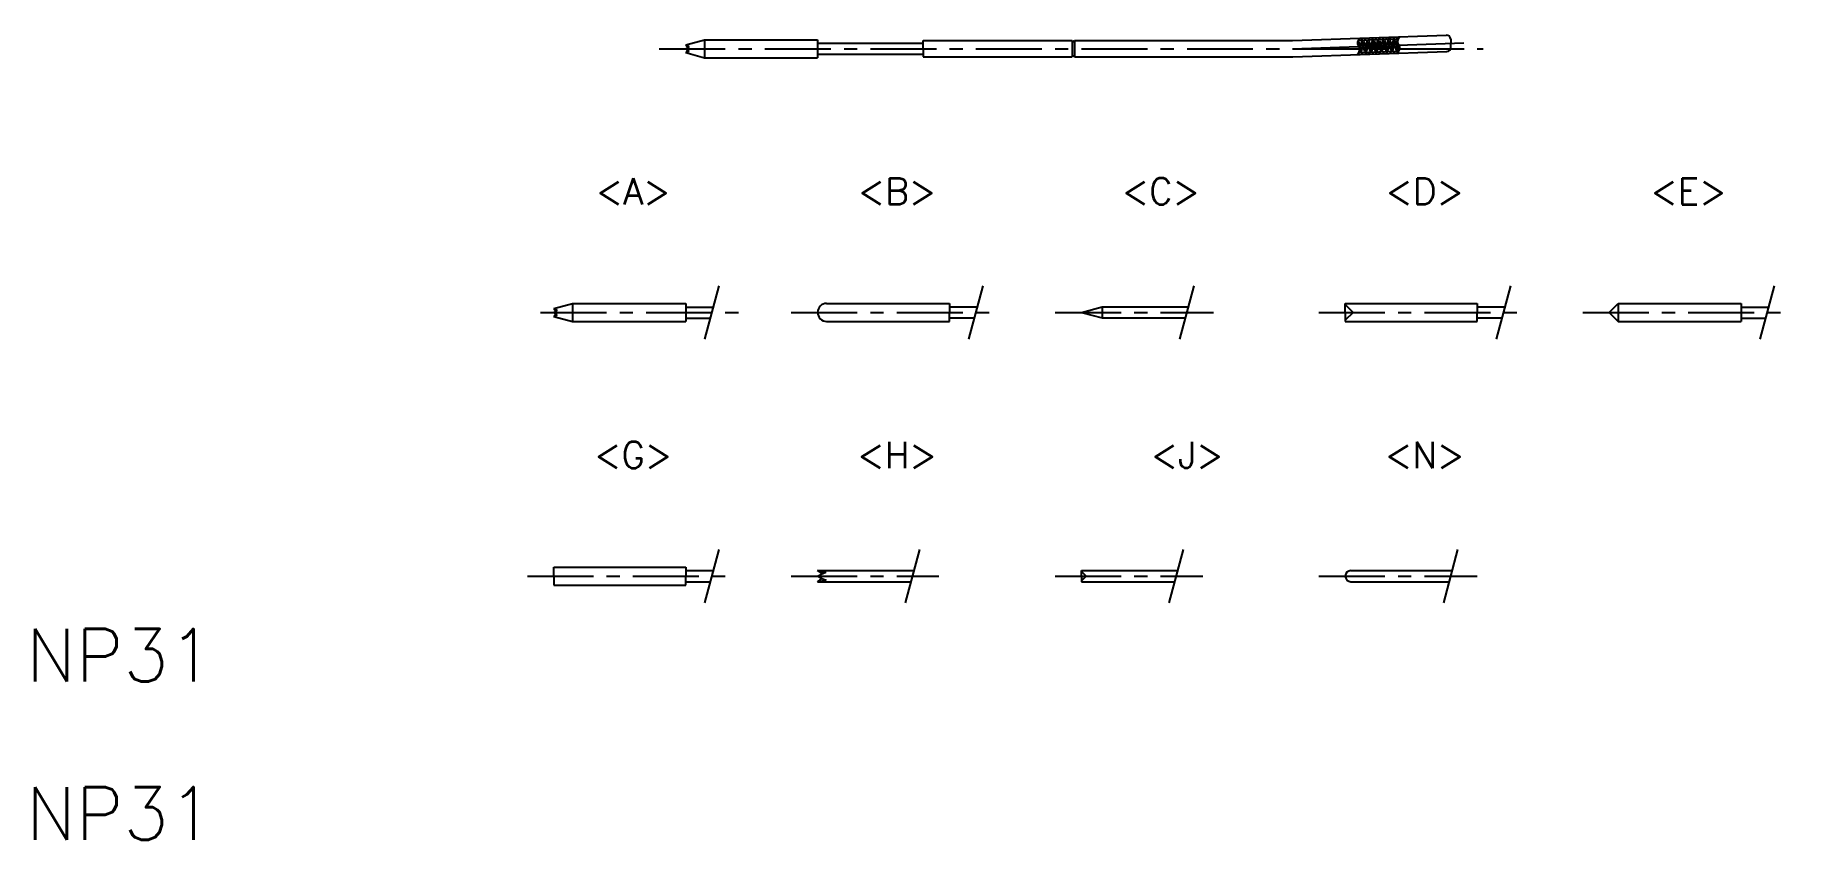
# Model space of a CAD drawing. Extents: x 5.2 to 38.5, y 5 to 20.3.
import ezdxf
from ezdxf.enums import TextEntityAlignment as Align

# ---------------------------------------------------------------- set-up
doc = ezdxf.new("R2010")
doc.units = 0
doc.linetypes.add('CENTER', pattern=[2, 1.25, -0.25, 0.25, -0.25])
doc.linetypes.add('DASHED', pattern=[0.75, 0.5, -0.25])
doc.layers.get('0').update_dxf_attribs({"linetype": 'CONTINUOUS'})
doc.layers.add('CENTER', color=1, linetype='CENTER')
doc.styles.get("Standard").update_dxf_attribs({"font": 'txt.shx', "width": 0.7, "bigfont": 'bigfont.shx'})

# ---------------------------------------------------------------- blocks, each defined once
blk = doc.blocks.new('*X4')
at = {"color": 0, "linetype": 'CONTINUOUS'}
for p, q in [((30.293, -9.84), (30.331, -9.798)), ((30.36, -9.837), (30.398, -9.796)), ((30.427, -9.835), (30.466, -9.794)), ((30.494, -9.833), (30.533, -9.791)), ((30.562, -9.83), (30.6, -9.789)), ((30.629, -9.828), (30.668, -9.787)), ((30.696, -9.826), (30.735, -9.784)), ((30.764, -9.823), (30.802, -9.782)), ((30.831, -9.821), (30.87, -9.78)), ((30.898, -9.819), (30.937, -9.777)), ((30.966, -9.816), (31.004, -9.775)), ((30.234, -10.112), (30.273, -10.071)), ((30.301, -10.11), (30.34, -10.068)), ((30.369, -10.107), (30.407, -10.066)), ((30.436, -10.105), (30.475, -10.064)), ((30.503, -10.103), (30.542, -10.061)), ((30.571, -10.1), (30.609, -10.059)), ((30.638, -10.098), (30.676, -10.057)), ((30.705, -10.096), (30.744, -10.054)), ((30.773, -10.093), (30.811, -10.052)), ((30.84, -10.091), (30.878, -10.049)), ((30.907, -10.088), (30.946, -10.047)), ((30.974, -10.086), (31.006, -10.053))]:
    blk.add_line(p, q, dxfattribs=at)

msp = doc.modelspace()

# ---------------------------------------------------------------- linework, layer by layer
at = {"color": 7, "linetype": 'CONTINUOUS'}
for p, q in [((17.5, 20.075), (17.855, 20.17)), ((17.5, 20.075), (17.564, 20.045)), ((17.5, 20.075), (17.537, 20.026)), ((17.564, 20.045), (17.5, 20)), ((17.564, 19.955), (17.5, 20)), ((17.855, 20.17), (20, 20.17)), ((17.855, 20.17), (17.855, 19.83)), ((20, 20.17), (20, 19.83)), ((20, 20.105), (22, 20.105)), ((22, 20.155), (24.825, 20.155)), ((22, 20), (22, 20.155)), ((22, 20), (22, 20.15)), ((22, 20), (22, 19.845)), ((22, 20), (22, 19.85)), ((24.825, 20.155), (24.825, 19.845)), ((24.87, 20.155), (28.997, 20.155)), ((24.87, 20.155), (24.87, 19.845)), ((28.997, 20.155), (31.915, 20.257)), ((30.246, 20.159), (31.004, 20.185)), ((30.247, 20.138), (30.303, 19.961)), ((30.309, 20.14), (30.282, 20.027)), ((30.331, 20.064), (30.303, 19.951)), ((30.31, 20.13), (30.366, 19.953)), ((30.347, 20.142), (30.403, 19.965)), ((30.409, 20.144), (30.382, 20.031)), ((30.43, 20.067), (30.403, 19.954)), ((30.409, 20.133), (30.465, 19.957)), ((30.446, 20.145), (30.502, 19.968)), ((30.509, 20.147), (30.481, 20.034)), ((30.53, 20.071), (30.503, 19.958)), ((30.509, 20.137), (30.565, 19.96)), ((30.546, 20.149), (30.602, 19.972)), ((30.608, 20.151), (30.581, 20.038)), ((30.63, 20.074), (30.602, 19.961)), ((30.609, 20.14), (30.665, 19.964)), ((30.646, 20.152), (30.702, 19.975)), ((30.708, 20.154), (30.681, 20.041)), ((30.729, 20.078), (30.702, 19.965)), ((30.708, 20.144), (30.765, 19.967)), ((30.745, 20.156), (30.801, 19.979)), ((30.808, 20.158), (30.781, 20.045)), ((30.829, 20.081), (30.802, 19.968)), ((30.808, 20.147), (30.864, 19.971)), ((30.845, 20.159), (30.901, 19.982)), ((30.908, 20.161), (30.88, 20.048)), ((30.929, 20.085), (30.902, 19.972)), ((30.908, 20.151), (30.964, 19.974)), ((30.945, 20.163), (31.001, 19.986)), ((30.994, 20.109), (30.98, 20.052)), ((31.02, 20.052), (31.001, 19.975)), ((31.997, 20.18), (32, 20.105)), ((32.003, 20.03), (32, 20.105)), ((17.5, 19.925), (17.537, 19.974)), ((17.5, 19.925), (17.564, 19.955)), ((17.5, 19.925), (17.855, 19.83)), ((17.855, 19.83), (20, 19.83)), ((20, 19.895), (22, 19.895)), ((22, 19.845), (24.825, 19.845)), ((24.87, 19.845), (29.003, 19.845)), ((29.003, 19.845), (31.925, 19.947)), ((30.252, 19.929), (31.01, 19.955)), ((30.264, 19.957), (30.266, 19.95)), ((15, 15.075), (15.355, 15.17)), ((15, 15.075), (15.064, 15.045)), ((15, 15.075), (15.037, 15.026)), ((15.064, 15.045), (15, 15)), ((15.064, 14.955), (15, 15)), ((15.355, 15.17), (17.5, 15.17)), ((15.355, 15.17), (15.355, 14.83)), ((17.5, 15.17), (17.5, 14.83)), ((17.5, 15.101), (18.027, 15.101)), ((20, 15), (20, 15)), ((20, 15), (20, 15)), ((20.17, 15.17), (22.5, 15.17)), ((22.5, 15.17), (22.5, 15)), ((22.5, 15.105), (23.028, 15.105)), ((22.5, 14.83), (22.5, 15)), ((25, 15), (25.392, 15.105)), ((25, 15), (25.392, 14.895)), ((25.392, 15.105), (27.028, 15.105)), ((25.392, 15.105), (25.392, 14.895)), ((30, 15.17), (32.5, 15.17)), ((30, 15), (30, 15.17)), ((30, 15), (30, 14.83)), ((32.5, 15.17), (32.5, 15)), ((32.5, 15.105), (33.028, 15.105)), ((32.5, 14.83), (32.5, 15)), ((35, 15), (35.17, 15.17)), ((35, 15), (35.17, 14.83)), ((35.17, 15.17), (37.5, 15.17)), ((35.17, 15.17), (35.17, 14.83)), ((37.5, 15.17), (37.5, 14.83)), ((37.5, 15.101), (38.027, 15.101)), ((15, 14.925), (15.037, 14.974)), ((15, 14.925), (15.064, 14.955)), ((15, 14.925), (15.355, 14.83)), ((15.355, 14.83), (17.5, 14.83)), ((17.5, 14.891), (17.971, 14.891)), ((20.17, 14.83), (22.5, 14.83)), ((22.5, 14.895), (22.972, 14.895)), ((25.392, 14.895), (26.972, 14.895)), ((30, 14.83), (32.5, 14.83)), ((32.5, 14.895), (32.972, 14.895)), ((35.17, 14.83), (37.5, 14.83)), ((37.5, 14.891), (37.971, 14.891)), ((15, 10), (15, 10.17)), ((15, 10.17), (17.5, 10.17)), ((15, 10), (15, 9.83)), ((17.5, 10.17), (17.5, 10)), ((17.5, 10.105), (18.028, 10.105)), ((17.5, 9.83), (17.5, 10)), ((20, 10.105), (21.828, 10.105)), ((20, 10.105), (20.004, 10.105)), ((20.087, 10.047), (20, 10.105)), ((20, 10), (20.005, 10.003)), ((20, 10), (20.005, 9.997)), ((20.004, 10.105), (20.008, 10.104)), ((20.005, 10.003), (20.011, 10.006)), ((20.008, 10.104), (20.012, 10.104)), ((20.011, 10.006), (20.016, 10.009)), ((20.012, 10.104), (20.015, 10.103)), ((20.015, 10.103), (20.019, 10.103)), ((20.016, 10.009), (20.021, 10.012)), ((20.019, 10.103), (20.023, 10.102)), ((20.021, 10.012), (20.026, 10.015)), ((20.023, 10.102), (20.027, 10.102)), ((20.026, 10.015), (20.031, 10.017)), ((20.027, 10.102), (20.031, 10.101)), ((20.031, 10.101), (20.035, 10.101)), ((20.031, 10.017), (20.036, 10.02)), ((20.035, 10.101), (20.039, 10.1)), ((20.036, 10.02), (20.041, 10.023)), ((20.039, 10.1), (20.043, 10.1)), ((20.041, 10.023), (20.046, 10.025)), ((20.043, 10.1), (20.047, 10.099)), ((20.046, 10.025), (20.05, 10.028)), ((20.047, 10.099), (20.051, 10.099)), ((20.05, 10.028), (20.055, 10.03)), ((20.051, 10.099), (20.055, 10.098)), ((20.055, 10.098), (20.059, 10.097)), ((20.055, 10.03), (20.06, 10.032)), ((20.059, 10.097), (20.063, 10.096)), ((20.06, 10.032), (20.064, 10.035)), ((20.063, 10.096), (20.067, 10.096)), ((20.064, 10.035), (20.069, 10.037)), ((20.067, 10.096), (20.071, 10.095)), ((20.069, 10.037), (20.073, 10.039)), ((20.071, 10.095), (20.075, 10.094)), ((20.073, 10.039), (20.077, 10.041)), ((20.075, 10.094), (20.079, 10.093)), ((20.077, 10.041), (20.082, 10.043)), ((20.079, 10.093), (20.083, 10.093)), ((20.082, 10.043), (20.086, 10.045)), ((20.083, 10.093), (20.088, 10.092)), ((20.086, 10.045), (20.09, 10.047)), ((20.088, 10.092), (20.092, 10.091)), ((20.09, 10.047), (20.094, 10.049)), ((20.092, 10.091), (20.096, 10.09)), ((20.094, 10.049), (20.098, 10.051)), ((20.096, 10.09), (20.1, 10.089)), ((20.098, 10.051), (20.102, 10.053)), ((20.1, 10.089), (20.104, 10.088)), ((20.102, 10.053), (20.106, 10.055)), ((20.104, 10.088), (20.108, 10.087)), ((20.106, 10.055), (20.11, 10.056)), ((20.108, 10.087), (20.112, 10.086)), ((20.11, 10.056), (20.114, 10.058)), ((20.112, 10.086), (20.117, 10.085)), ((20.114, 10.058), (20.117, 10.059)), ((20.117, 10.085), (20.121, 10.084)), ((20.117, 10.059), (20.121, 10.061)), ((20.121, 10.084), (20.125, 10.083)), ((20.121, 10.061), (20.124, 10.062)), ((20.124, 10.062), (20.128, 10.064)), ((20.125, 10.083), (20.129, 10.082)), ((20.128, 10.064), (20.131, 10.065)), ((20.129, 10.082), (20.133, 10.081)), ((20.131, 10.065), (20.135, 10.066)), ((20.133, 10.081), (20.138, 10.08)), ((20.135, 10.066), (20.138, 10.068)), ((20.138, 10.08), (20.142, 10.079)), ((20.138, 10.068), (20.141, 10.069)), ((20.141, 10.069), (20.144, 10.07)), ((20.142, 10.079), (20.146, 10.078)), ((20.144, 10.07), (20.147, 10.071)), ((20.146, 10.078), (20.151, 10.077)), ((20.147, 10.071), (20.15, 10.072)), ((20.15, 10.072), (20.153, 10.073)), ((20.151, 10.077), (20.155, 10.075)), ((20.153, 10.073), (20.156, 10.073)), ((20.155, 10.075), (20.159, 10.074)), ((20.156, 10.073), (20.159, 10.074)), ((25, 10.105), (26.828, 10.105)), ((25, 10), (25, 10.105)), ((25, 10), (25, 9.895)), ((30.105, 10.105), (32.028, 10.105)), ((15, 9.83), (17.5, 9.83)), ((17.5, 9.895), (17.972, 9.895)), ((20, 9.895), (20.088, 9.953)), ((20, 9.895), (21.772, 9.895)), ((20, 9.895), (20.004, 9.895)), ((20.004, 9.895), (20.008, 9.896)), ((20.005, 9.997), (20.011, 9.994)), ((20.008, 9.896), (20.012, 9.896)), ((20.011, 9.994), (20.016, 9.991)), ((20.012, 9.896), (20.015, 9.897)), ((20.015, 9.897), (20.019, 9.897)), ((20.016, 9.991), (20.021, 9.988)), ((20.019, 9.897), (20.023, 9.898)), ((20.021, 9.988), (20.026, 9.985)), ((20.023, 9.898), (20.027, 9.898)), ((20.026, 9.985), (20.031, 9.983)), ((20.027, 9.898), (20.031, 9.899)), ((20.031, 9.983), (20.036, 9.98)), ((20.031, 9.899), (20.035, 9.899)), ((20.035, 9.899), (20.039, 9.9)), ((20.036, 9.98), (20.041, 9.977)), ((20.039, 9.9), (20.043, 9.9)), ((20.041, 9.977), (20.046, 9.975)), ((20.043, 9.9), (20.047, 9.901)), ((20.046, 9.975), (20.05, 9.972)), ((20.047, 9.901), (20.051, 9.901)), ((20.05, 9.972), (20.055, 9.97)), ((20.051, 9.901), (20.055, 9.902)), ((20.055, 9.97), (20.06, 9.968)), ((20.055, 9.902), (20.059, 9.903)), ((20.059, 9.903), (20.063, 9.904)), ((20.06, 9.968), (20.064, 9.965)), ((20.063, 9.904), (20.067, 9.904)), ((20.064, 9.965), (20.069, 9.963)), ((20.067, 9.904), (20.071, 9.905)), ((20.069, 9.963), (20.073, 9.961)), ((20.071, 9.905), (20.075, 9.906)), ((20.073, 9.961), (20.077, 9.959)), ((20.075, 9.906), (20.079, 9.907)), ((20.077, 9.959), (20.082, 9.957)), ((20.079, 9.907), (20.083, 9.907)), ((20.082, 9.957), (20.086, 9.955)), ((20.083, 9.907), (20.088, 9.908)), ((20.086, 9.955), (20.09, 9.953)), ((20.088, 9.908), (20.092, 9.909)), ((20.09, 9.953), (20.094, 9.951)), ((20.092, 9.909), (20.096, 9.91)), ((20.094, 9.951), (20.098, 9.949)), ((20.096, 9.91), (20.1, 9.911)), ((20.098, 9.949), (20.102, 9.947)), ((20.1, 9.911), (20.104, 9.912)), ((20.102, 9.947), (20.106, 9.945)), ((20.104, 9.912), (20.108, 9.913)), ((20.106, 9.945), (20.11, 9.944)), ((20.108, 9.913), (20.112, 9.914)), ((20.11, 9.944), (20.114, 9.942)), ((20.112, 9.914), (20.117, 9.915)), ((20.114, 9.942), (20.117, 9.941)), ((20.117, 9.941), (20.121, 9.939)), ((20.117, 9.915), (20.121, 9.916)), ((20.121, 9.939), (20.124, 9.938)), ((20.121, 9.916), (20.125, 9.917)), ((20.124, 9.938), (20.128, 9.936)), ((20.125, 9.917), (20.129, 9.918)), ((20.128, 9.936), (20.131, 9.935)), ((20.129, 9.918), (20.133, 9.919)), ((20.131, 9.935), (20.135, 9.934)), ((20.133, 9.919), (20.138, 9.92)), ((20.135, 9.934), (20.138, 9.932)), ((20.138, 9.932), (20.141, 9.931)), ((20.138, 9.92), (20.142, 9.921)), ((20.141, 9.931), (20.144, 9.93)), ((20.142, 9.921), (20.146, 9.922)), ((20.144, 9.93), (20.147, 9.929)), ((20.146, 9.922), (20.151, 9.923)), ((20.147, 9.929), (20.15, 9.928)), ((20.15, 9.928), (20.153, 9.927)), ((20.151, 9.923), (20.155, 9.925)), ((20.153, 9.927), (20.156, 9.927)), ((20.155, 9.925), (20.159, 9.926)), ((20.156, 9.927), (20.159, 9.926)), ((25, 9.895), (26.772, 9.895)), ((30.105, 9.895), (31.972, 9.895))]:
    msp.add_line(p, q, dxfattribs=at)
at = {"color": 3, "linetype": 'CONTINUOUS'}
for p, q in [((17.865, 14.495), (18.135, 15.505)), ((22.865, 14.495), (23.135, 15.505)), ((26.865, 14.495), (27.135, 15.505)), ((32.865, 14.495), (33.135, 15.505)), ((37.865, 14.495), (38.135, 15.505)), ((17.865, 9.495), (18.135, 10.505)), ((21.665, 9.495), (21.935, 10.505)), ((26.665, 9.495), (26.935, 10.505)), ((31.865, 9.495), (32.135, 10.505))]:
    msp.add_line(p, q, dxfattribs=at)
at = {"color": 3, "linetype": 'DASHED'}
for p, q in [((30.15, 15), (30, 15.15)), ((30.15, 15), (30, 14.85)), ((25, 10.09), (25.09, 10)), ((25, 9.91), (25.09, 10))]:
    msp.add_line(p, q, dxfattribs=at)
at = {"color": 7}
for points in [[(30.272, 20.2, 0), (30.271, 20.198, 0), (30.27, 20.196, 0), (30.269, 20.195, 0), (30.268, 20.193, 0), (30.267, 20.191, 0), (30.265, 20.19, 0), (30.264, 20.188, 0), (30.263, 20.187, 0), (30.262, 20.185, 0), (30.261, 20.183, 0), (30.26, 20.182, 0), (30.259, 20.18, 0), (30.258, 20.179, 0), (30.257, 20.177, 0), (30.256, 20.175, 0), (30.255, 20.174, 0), (30.254, 20.172, 0), (30.253, 20.171, 0), (30.252, 20.169, 0), (30.251, 20.167, 0), (30.25, 20.166, 0), (30.249, 20.164, 0), (30.248, 20.163, 0), (30.247, 20.161, 0), (30.247, 20.159, 0), (30.246, 20.158, 0), (30.245, 20.156, 0), (30.244, 20.154, 0), (30.243, 20.153, 0), (30.242, 20.151, 0), (30.242, 20.15, 0), (30.241, 20.148, 0), (30.24, 20.146, 0), (30.239, 20.145, 0), (30.239, 20.143, 0), (30.238, 20.142, 0), (30.238, 20.14, 0), (30.237, 20.138, 0), (30.236, 20.137, 0), (30.236, 20.135, 0), (30.235, 20.134, 0), (30.235, 20.132, 0), (30.234, 20.13, 0), (30.234, 20.129, 0), (30.233, 20.127, 0), (30.233, 20.125, 0), (30.233, 20.124, 0), (30.232, 20.122, 0), (30.232, 20.121, 0), (30.232, 20.119, 0), (30.232, 20.117, 0), (30.231, 20.116, 0), (30.231, 20.114, 0), (30.231, 20.113, 0), (30.231, 20.111, 0), (30.231, 20.109, 0), (30.231, 20.108, 0), (30.231, 20.106, 0), (30.231, 20.105, 0), (30.231, 20.103, 0), (30.231, 20.101, 0), (30.232, 20.1, 0), (30.232, 20.098, 0), (30.232, 20.096, 0), (30.232, 20.095, 0), (30.233, 20.093, 0), (30.233, 20.092, 0), (30.233, 20.09, 0), (30.234, 20.088, 0), (30.234, 20.087, 0), (30.235, 20.085, 0), (30.235, 20.084, 0), (30.236, 20.082, 0), (30.236, 20.08, 0), (30.237, 20.079, 0), (30.238, 20.077, 0), (30.238, 20.075, 0), (30.239, 20.074, 0), (30.24, 20.072, 0), (30.241, 20.071, 0), (30.241, 20.069, 0), (30.242, 20.067, 0), (30.243, 20.066, 0), (30.243, 20.064, 0), (30.244, 20.062, 0), (30.245, 20.061, 0), (30.246, 20.059, 0), (30.247, 20.058, 0), (30.247, 20.056, 0), (30.248, 20.054, 0), (30.249, 20.053, 0), (30.25, 20.051, 0), (30.251, 20.05, 0), (30.252, 20.048, 0), (30.252, 20.046, 0), (30.253, 20.045, 0), (30.254, 20.043, 0), (30.255, 20.041, 0), (30.256, 20.04, 0), (30.256, 20.038, 0), (30.257, 20.036, 0), (30.258, 20.035, 0), (30.259, 20.033, 0), (30.259, 20.032, 0), (30.26, 20.03, 0), (30.261, 20.028, 0), (30.261, 20.027, 0), (30.262, 20.025, 0), (30.263, 20.023, 0), (30.263, 20.022, 0), (30.264, 20.02, 0), (30.264, 20.019, 0), (30.265, 20.017, 0), (30.265, 20.015, 0), (30.266, 20.014, 0), (30.266, 20.012, 0), (30.267, 20.01, 0), (30.267, 20.009, 0), (30.268, 20.007, 0), (30.268, 20.005, 0), (30.268, 20.004, 0), (30.268, 20.002, 0), (30.269, 20.001, 0), (30.269, 19.999, 0), (30.269, 19.997, 0), (30.269, 19.996, 0), (30.269, 19.994, 0), (30.269, 19.992, 0), (30.269, 19.991, 0), (30.269, 19.989, 0), (30.269, 19.987, 0), (30.269, 19.986, 0), (30.269, 19.984, 0), (30.269, 19.982, 0), (30.269, 19.981, 0), (30.268, 19.979, 0), (30.268, 19.977, 0), (30.268, 19.976, 0), (30.268, 19.974, 0), (30.267, 19.973, 0), (30.267, 19.971, 0), (30.267, 19.969, 0), (30.266, 19.968, 0), (30.266, 19.966, 0), (30.266, 19.964, 0), (30.265, 19.963, 0), (30.265, 19.961, 0), (30.264, 19.959, 0), (30.264, 19.958, 0), (30.263, 19.956, 0), (30.263, 19.954, 0), (30.262, 19.953, 0), (30.261, 19.951, 0), (30.261, 19.949, 0), (30.26, 19.948, 0), (30.259, 19.946, 0), (30.259, 19.944, 0), (30.258, 19.943, 0), (30.258, 19.941, 0), (30.257, 19.939, 0), (30.256, 19.938, 0), (30.255, 19.936, 0), (30.255, 19.934, 0), (30.254, 19.933, 0), (30.253, 19.931, 0), (30.252, 19.929, 0), (30.251, 19.928, 0), (30.25, 19.926, 0), (30.25, 19.924, 0), (30.249, 19.923, 0), (30.248, 19.921, 0), (30.247, 19.919, 0), (30.246, 19.918, 0), (30.245, 19.916, 0), (30.244, 19.915, 0), (30.244, 19.913, 0), (30.243, 19.911, 0), (30.242, 19.91, 0), (30.241, 19.908, 0), (30.24, 19.906, 0), (30.239, 19.904, 0), (30.238, 19.903, 0), (30.237, 19.901, 0), (30.236, 19.899, 0), (30.235, 19.898, 0), (30.234, 19.896, 0), (30.233, 19.895, 0), (30.232, 19.893, 0), (30.231, 19.891, 0), (30.23, 19.889, 0), (30.229, 19.888, 0)], [(31.03, 20.226, 0), (31.029, 20.224, 0), (31.028, 20.223, 0), (31.027, 20.221, 0), (31.026, 20.22, 0), (31.024, 20.218, 0), (31.023, 20.216, 0), (31.022, 20.215, 0), (31.021, 20.213, 0), (31.02, 20.212, 0), (31.019, 20.21, 0), (31.018, 20.208, 0), (31.017, 20.207, 0), (31.016, 20.205, 0), (31.015, 20.203, 0), (31.014, 20.202, 0), (31.013, 20.2, 0), (31.012, 20.199, 0), (31.011, 20.197, 0), (31.01, 20.195, 0), (31.009, 20.194, 0), (31.008, 20.192, 0), (31.007, 20.191, 0), (31.006, 20.189, 0), (31.005, 20.187, 0), (31.005, 20.186, 0), (31.004, 20.184, 0), (31.003, 20.183, 0), (31.002, 20.181, 0), (31.001, 20.179, 0), (31, 20.178, 0), (31, 20.176, 0), (30.999, 20.174, 0), (30.998, 20.173, 0), (30.997, 20.171, 0), (30.997, 20.17, 0), (30.996, 20.168, 0), (30.995, 20.166, 0), (30.995, 20.165, 0), (30.994, 20.163, 0), (30.994, 20.162, 0), (30.993, 20.16, 0), (30.993, 20.158, 0), (30.992, 20.157, 0), (30.992, 20.155, 0), (30.991, 20.154, 0), (30.991, 20.152, 0), (30.991, 20.15, 0), (30.99, 20.149, 0), (30.99, 20.147, 0), (30.99, 20.145, 0), (30.989, 20.144, 0), (30.989, 20.142, 0), (30.989, 20.141, 0), (30.989, 20.139, 0), (30.989, 20.137, 0), (30.989, 20.136, 0), (30.989, 20.134, 0), (30.989, 20.133, 0), (30.989, 20.131, 0), (30.989, 20.129, 0), (30.989, 20.128, 0), (30.989, 20.126, 0), (30.99, 20.125, 0), (30.99, 20.123, 0), (30.99, 20.121, 0), (30.991, 20.12, 0), (30.991, 20.118, 0), (30.991, 20.116, 0), (30.992, 20.115, 0), (30.992, 20.113, 0), (30.993, 20.112, 0), (30.993, 20.11, 0), (30.994, 20.108, 0), (30.994, 20.107, 0), (30.995, 20.105, 0), (30.996, 20.104, 0), (30.996, 20.102, 0), (30.997, 20.1, 0), (30.998, 20.099, 0), (30.998, 20.097, 0), (30.999, 20.095, 0), (31, 20.094, 0), (31.001, 20.092, 0), (31.001, 20.091, 0), (31.002, 20.089, 0), (31.003, 20.087, 0), (31.004, 20.086, 0), (31.005, 20.084, 0), (31.005, 20.082, 0), (31.006, 20.081, 0), (31.007, 20.079, 0), (31.008, 20.078, 0), (31.009, 20.076, 0), (31.009, 20.074, 0), (31.01, 20.073, 0), (31.011, 20.071, 0), (31.012, 20.069, 0), (31.013, 20.068, 0), (31.013, 20.066, 0), (31.014, 20.065, 0), (31.015, 20.063, 0), (31.016, 20.061, 0), (31.017, 20.06, 0), (31.017, 20.058, 0), (31.018, 20.056, 0), (31.019, 20.055, 0), (31.019, 20.053, 0), (31.02, 20.052, 0), (31.021, 20.05, 0), (31.021, 20.048, 0), (31.022, 20.047, 0), (31.022, 20.045, 0), (31.023, 20.043, 0), (31.023, 20.042, 0), (31.024, 20.04, 0), (31.024, 20.038, 0), (31.025, 20.037, 0), (31.025, 20.035, 0), (31.026, 20.034, 0), (31.026, 20.032, 0), (31.026, 20.03, 0), (31.026, 20.029, 0), (31.027, 20.027, 0), (31.027, 20.025, 0), (31.027, 20.024, 0), (31.027, 20.022, 0), (31.027, 20.02, 0), (31.027, 20.019, 0), (31.027, 20.017, 0), (31.027, 20.015, 0), (31.027, 20.014, 0), (31.027, 20.012, 0), (31.027, 20.011, 0), (31.027, 20.009, 0), (31.027, 20.007, 0), (31.026, 20.006, 0), (31.026, 20.004, 0), (31.026, 20.002, 0), (31.026, 20.001, 0), (31.025, 19.999, 0), (31.025, 19.997, 0), (31.025, 19.996, 0), (31.024, 19.994, 0), (31.024, 19.992, 0), (31.023, 19.991, 0), (31.023, 19.989, 0), (31.023, 19.987, 0), (31.022, 19.986, 0), (31.022, 19.984, 0), (31.021, 19.983, 0), (31.02, 19.981, 0), (31.02, 19.979, 0), (31.019, 19.977, 0), (31.019, 19.976, 0), (31.018, 19.974, 0), (31.017, 19.973, 0), (31.017, 19.971, 0), (31.016, 19.969, 0), (31.015, 19.968, 0), (31.015, 19.966, 0), (31.014, 19.964, 0), (31.013, 19.962, 0), (31.012, 19.961, 0), (31.012, 19.959, 0), (31.011, 19.958, 0), (31.01, 19.956, 0), (31.009, 19.954, 0), (31.008, 19.953, 0), (31.008, 19.951, 0), (31.007, 19.949, 0), (31.006, 19.948, 0), (31.005, 19.946, 0), (31.004, 19.944, 0), (31.003, 19.943, 0), (31.002, 19.941, 0), (31.001, 19.939, 0), (31, 19.938, 0), (31, 19.936, 0), (30.999, 19.934, 0), (30.998, 19.933, 0), (30.997, 19.931, 0), (30.996, 19.929, 0), (30.995, 19.928, 0), (30.994, 19.926, 0), (30.993, 19.924, 0), (30.992, 19.923, 0), (30.991, 19.921, 0), (30.99, 19.919, 0), (30.989, 19.918, 0), (30.988, 19.916, 0), (30.987, 19.914, 0)]]:
    msp.add_polyline3d(points, dxfattribs=at)
at = {"color": 7, "linetype": 'CONTINUOUS'}
for centre, radius, start, end in [((24.847, 20.155), 0.0227, 180, 0), ((30.228, 20.132), 0.0194, 17.6017, 50.6239), ((30.328, 20.136), 0.0194, 17.6017, 197.6017), ((30.428, 20.139), 0.0194, 17.6017, 197.6017), ((30.527, 20.143), 0.0194, 17.6017, 197.6017), ((30.627, 20.146), 0.0194, 17.6017, 197.6017), ((30.727, 20.15), 0.0194, 17.6017, 197.6017), ((30.827, 20.153), 0.0194, 17.6017, 197.6017), ((30.926, 20.157), 0.0194, 17.6017, 197.6017), ((31.917, 20.177), 0.08, 2, 92), ((31.923, 20.027), 0.08, 272, 2), ((24.847, 19.845), 0.0227, 360, 180), ((30.284, 19.955), 0.0194, 197.6017, 17.6017), ((30.384, 19.959), 0.0194, 197.6017, 17.6017), ((30.484, 19.962), 0.0194, 197.6017, 17.6017), ((30.584, 19.966), 0.0194, 197.6017, 17.6017), ((30.683, 19.969), 0.0194, 197.6017, 17.6017), ((30.783, 19.973), 0.0194, 197.6017, 17.6017), ((30.883, 19.976), 0.0194, 197.6017, 17.6017), ((30.982, 19.98), 0.0194, 197.6017, 17.6017), ((20.17, 15), 0.17, 90, 180), ((20.17, 15), 0.17, 180, 270), ((30.105, 10), 0.105, 90, 180), ((30.105, 10), 0.105, 180, 270)]:
    msp.add_arc(centre, radius, start, end, dxfattribs=at)
at = {"layer": 'CENTER', "color": 1, "linetype": 'CENTER'}
for p, q in [((17, 20), (32.615, 20)), ((29, 20), (32.327, 20.116)), ((29, 20), (32.313, 20)), ((14.75, 15), (18.5, 15)), ((19.5, 15), (23.5, 15)), ((24.5, 15), (27.5, 15)), ((29.5, 15), (33.5, 15)), ((34.5, 15), (38.5, 15)), ((14.5, 10), (18.5, 10)), ((19.5, 10), (22.3, 10)), ((24.5, 10), (27.3, 10)), ((29.5, 10), (32.5, 10))]:
    msp.add_line(p, q, dxfattribs=at)

# ---------------------------------------------------------------- block references
at = {"color": 3, "linetype": 'CONTINUOUS'}
msp.add_blockref('*X4', (0, 30), dxfattribs=at)

# ---------------------------------------------------------------- texts
at = {"color": 7, "linetype": 'CONTINUOUS'}
for s, p in [('<A>', (16.504, 17.298)), ('<B>', (21.504, 17.298)), ('<C>', (26.504, 17.298)), ('<D>', (31.504, 17.298)), ('<E>', (36.504, 17.298)), ('<G>', (16.504, 12.298)), ('<H>', (21.504, 12.298)), ('<J>', (27.004, 12.298)), ('<N>', (31.504, 12.298))]:
    msp.add_text(s, height=0.5, dxfattribs=at).set_placement(p, align=Align.MIDDLE)
for p in [(5, 8), (5, 5)]:
    msp.add_text('NP31', height=1, dxfattribs=at).set_placement(p)

doc.saveas('drawing.dxf')
